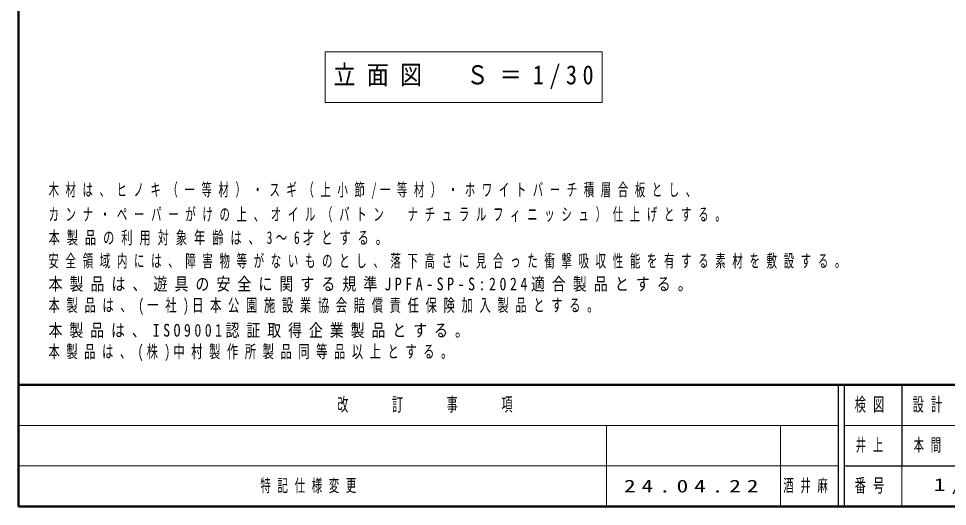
# Model space of a CAD drawing. Units: millimetres on the paper. Extents: x -385 to 0, y 0 to 267.
# Drawn here: x -385 to -224.7, y 0 to 84.3 of the extents above; entities that cross this region are included whole.
import ezdxf

# ---------------------------------------------------------------- set-up
doc = ezdxf.new("R2010")
doc.units = ezdxf.units.MM
doc.layers.add('LY_1', color=7, linetype='Continuous', lineweight=25)
doc.layers.add('LY_4', color=7, linetype='Continuous', lineweight=13)
doc.layers.add('LY_3', color=7, linetype='Continuous')
doc.styles.add('ＭＳ ゴシック', font='')
doc.styles.get('ＭＳ ゴシック').set_extended_font_data('MS Gothic')

msp = doc.modelspace()

# ---------------------------------------------------------------- linework, layer by layer
at = {"layer": 'LY_1', "lineweight": 13}
for p, q in [((-332.05, 78.568), (-332.05, 69.768)), ((-284.25, 78.568), (-332.05, 78.568)), ((-284.25, 69.768), (-284.25, 78.568)), ((-332.05, 69.768), (-284.25, 69.768))]:
    msp.add_line(p, q, dxfattribs=at)
at = {"layer": 'LY_4', "lineweight": 50}
for p, q in [((-385, 267), (-385, 0)), ((-385, 21), (0, 21)), ((-385, 0), (0, 0))]:
    msp.add_line(p, q, dxfattribs=at)
at = {"layer": 'LY_4', "lineweight": 25}
for p, q in [((-243.5, 21), (-243.5, 0)), ((-242.5, 21), (-242.5, 0)), ((-232.5, 21), (-232.5, 7)), ((-242.5, 7), (0, 7))]:
    msp.add_line(p, q, dxfattribs=at)
at = {"layer": 'LY_4'}
for p, q in [((-385, 14), (-243.5, 14)), ((-283.5, 14), (-283.5, 0)), ((-253.5, 14), (-253.5, 0)), ((-242.5, 14), (-187.5, 14)), ((-385, 7), (-243.5, 7)), ((-232.5, 7), (-232.5, 0))]:
    msp.add_line(p, q, dxfattribs=at)

# ---------------------------------------------------------------- texts
at = {"layer": 'LY_1', "style": 'ＭＳ ゴシック'}
for s, insert, char_height, attachment_point in [('\\T1.5;\\W0.85;立面図\u3000Ｓ＝1/30', (-330.65, 74.168), 3.299, 4), ('\\T1.63;\\W0.6;木材は、ヒノキ（一等材）・スギ（上小節/一等材）・ホワイトバーチ積層合板とし、', (-379.832, 53.09), 2.199, 7), ('\\T1.64;\\W0.6;カンナ・ペーパーがけの上、オイル（バトン\u3000ナチュラルフィニッシュ）仕上げとする。', (-379.832, 49.09), 2.199, 7), ('\\T1.61;\\W0.65;本製品の利用対象年齢は、3～6才とする。', (-379.832, 45.09), 2.199, 7), ('\\T1.64;\\W0.6;安全領域内には、障害物等がないものとし、落下高さに見合った衝撃吸収性能を有する素材を敷設する。', (-379.832, 41.09), 2.199, 7), ('\\T1.51;\\W0.8;本製品は、遊具の安全に関する規準JPFA-SP-S:2024適合製品とする。', (-379.832, 37.09), 2.199, 7), ('\\T1.59;\\W0.65;本製品は、(一社)日本公園施設業協会賠償責任保険加入製品とする。', (-379.832, 33.09), 2.199, 7), ('\\T1.5;\\W0.8;本製品は、ISO9001認証取得企業製品とする。', (-379.832, 29.09), 2.199, 7), ('\\T1.58;\\W0.65;本製品は、(株)中村製作所製品同等品以上とする。', (-379.832, 25.09), 2.199, 7), ('\\T1.64;\\W0.6;特記仕様変更', (-343.25, 3.5), 2.199, 4), ('\\T1.64;\\W0.6;酒井麻', (-253, 3.5), 2.199, 4), ('\\T1.5;\\W1.35;24.04.22', (-280.5, 3.5), 2.199, 4)]:
    msp.add_mtext(s, dxfattribs=dict(at, insert=insert, char_height=char_height, attachment_point=attachment_point))
at = {"layer": 'LY_3', "char_height": 2.199, "attachment_point": 4, "style": 'ＭＳ ゴシック'}
for s, insert in [('\\T1.64;\\W0.6;井上', (-240.5, 10.5)), ('\\T1.64;\\W0.6;本間', (-230.5, 10.5)), ('\\T1.5;\\W1.35;1/1', (-227, 3.5))]:
    msp.add_mtext(s, dxfattribs=dict(at, insert=insert))
at = {"layer": 'LY_4', "char_height": 2.346, "attachment_point": 5, "style": 'ＭＳ ゴシック'}
for s, insert in [('\\T1.64;\\W0.6;改\u3000\u3000訂\u3000\u3000事\u3000\u3000項', (-314.25, 17.5)), ('\\T1.64;\\W0.6;検図', (-237.5, 17.5)), ('\\T1.64;\\W0.6;設計', (-227.5, 17.5)), ('\\T1.64;\\W0.6;番号', (-237.5, 3.5))]:
    msp.add_mtext(s, dxfattribs=dict(at, insert=insert))

doc.saveas('drawing.dxf')
